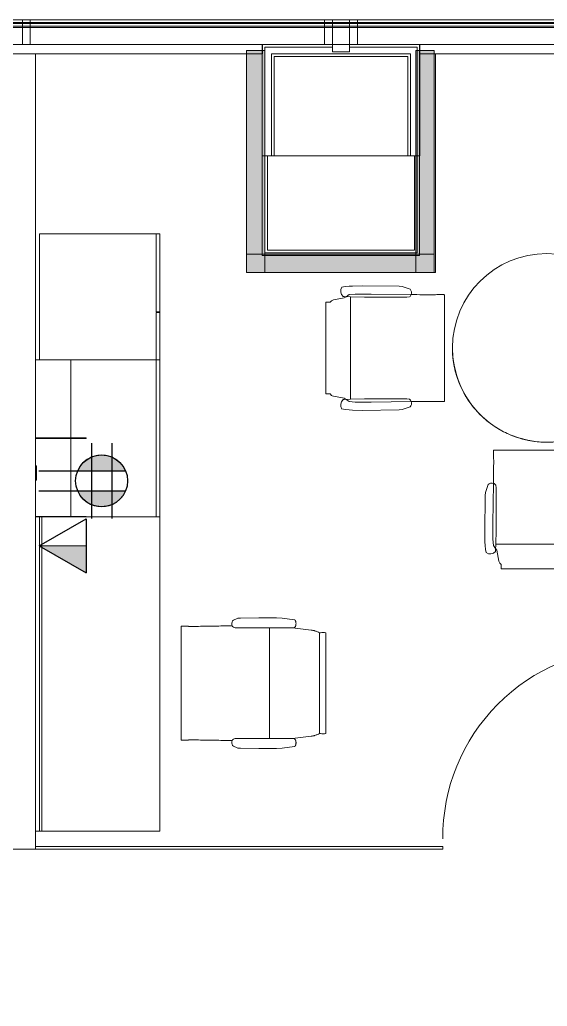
# Model space of a CAD drawing. Header units: inches. Extents: x 4757 to 6765, y 9919 to 10946.
# Drawn here: x 5719.2 to 5819.7, y 10758 to 10946.3 of the extents above; entities that cross this region are included whole.
import ezdxf

# ---------------------------------------------------------------- set-up
doc = ezdxf.new("R2010")
doc.units = ezdxf.units.IN
doc.header["$MEASUREMENT"] = 0
for name, color, linetype, lineweight in [('A-ANNO-NOTE', 7, 'Continuous', 9), ('A-DOOR', 31, 'Continuous', 13), ('A-WALL', 113, 'Continuous', 13), ('A-WALL-PATT', 111, 'Continuous', 13), ('Bb-cor', 7, 'Continuous', 9), ('Bb-mullion', 7, 'Continuous', 9), ('E-ELEC-FIXT', 91, 'Continuous', 9), ('I-FURN', 30, 'Continuous', 9), ('I-FURN-PNLS', 30, 'Continuous', 9), ('I-WALL', 2, 'Continuous', 9), ('Propidex Polylines', 7, 'Continuous', 9), ('Rosslyn Plaza North_1777 North Kent St _W632_-09_dwg', 8, 'Continuous', 9)]:
    doc.layers.add(name, color=color, linetype=linetype, lineweight=lineweight)

# ---------------------------------------------------------------- blocks, each defined once
blk = doc.blocks.new('Door - Glass Single - Patch - Short Handle-7125741-Level XX  POWER _ SIGNAL')
at = {"layer": 'A-DOOR', "lineweight": 20}
for p, q in [((17, 38), (17, 2)), ((18, 38), (17, 38)), ((18, 2), (18, 38)), ((17, 2), (18, 2))]:
    blk.add_line(p, q, dxfattribs=at)
at = {"layer": 'A-DOOR', "lineweight": 9}
blk.add_arc((18, 2), 36, 90, 180.5, dxfattribs=at)
blk = doc.blocks.new('F - EXECUTIVE DESK 4 - F - EXECUTIVE DESK 4-V24-Level XX  POWER _ SIGNAL')
at = {"layer": 'I-FURN'}
for p, q in [((-58, -77.06), (-58, -86)), ((-57.94, -77.06), (-58, -77.06)), ((-58, -77.06), (-57.94, -77.06)), ((-58, -86), (-58, -77.06)), ((-57.94, -86.56), (-57.94, -77.06)), ((-57.94, -77.06), (-57.94, -86.56)), ((-43, -77.06), (-43.06, -77.06)), ((-43.06, -77.06), (-43.06, -86.56)), ((-43.06, -86.56), (-43.06, -77.06)), ((-43.06, -77.06), (-43, -77.06)), ((-43, -77.06), (-43, -86.56)), ((-42.94, -77.06), (-43, -77.06)), ((-43, -77.06), (-42.94, -77.06)), ((-43, -86.56), (-43, -77.06)), ((-43, -86.56), (-43, -77.06)), ((-43, -77.06), (-43, -86.56)), ((-42.94, -86.56), (-42.94, -77.06)), ((-42.94, -77.06), (-42.94, -86.56)), ((-28, -77.06), (-28.06, -77.06)), ((-28.06, -77.06), (-28.06, -86.56)), ((-28.06, -86.56), (-28.06, -77.06)), ((-28.06, -77.06), (-28, -77.06)), ((-28, -86.56), (-28, -77.06)), ((-28, -77.06), (-28, -86.56)), ((-58, -86), (-58, -86.56)), ((-58, -86.56), (-58, -86))]:
    blk.add_line(p, q, dxfattribs=at)
for centre, radius, start, end in [((-57.5, -86.56), 0.5, 180, 201.6184), ((-57.5, -86.56), 0.5, 180, 201.6184), ((-57.5, -86.56), 0.438, 180, 204.8634), ((-57.5, -86.56), 0.438, 180, 204.8634), ((-43.5, -86.56), 0.438, 335.1366, 0), ((-43.5, -86.56), 0.438, 335.1366, 0), ((-43.5, -86.56), 0.5, 338.3816, 0), ((-43.5, -86.56), 0.5, 338.3816, 0), ((-42.5, -86.56), 0.5, 180, 201.6184), ((-42.5, -86.56), 0.5, 180, 201.6184), ((-42.5, -86.56), 0.437, 180, 204.8634), ((-42.5, -86.56), 0.438, 180, 204.8634), ((-28.5, -86.56), 0.438, 335.1366, 0), ((-28.5, -86.56), 0.438, 335.1366, 0), ((-28.5, -86.56), 0.5, 338.3816, 0), ((-28.5, -86.56), 0.5, 338.3816, 0)]:
    blk.add_arc(centre, radius, start, end, dxfattribs=at)
at = {"layer": 'I-FURN-PNLS'}
for p, q in [((-82, -63), (-58, -63)), ((-82, -86), (-82, -63)), ((-82, -63), (-67.12, -63)), ((-82, -63.75), (-82, -63)), ((-82, -63), (-67.12, -63)), ((-82, -63.75), (-82, -63)), ((-82, -63), (-67.12, -63)), ((-82, -63.75), (-82, -63)), ((-67.12, -63.75), (-82, -63.75)), ((-67.12, -63.75), (-82, -63.75)), ((-67.12, -63.75), (-82, -63.75)), ((-67.12, -63), (-67.12, -63.75)), ((-67.12, -63), (-67.12, -63.75)), ((-67.12, -63), (-67.12, -63.75)), ((-67, -63), (-58, -63)), ((-67, -63.75), (-67, -63)), ((-58, -63.75), (-67, -63.75)), ((-58, -63), (-58, -86)), ((-58, -63), (-58, -63.75)), ((-58, -63), (-28, -63)), ((-58, -63.75), (-58, -63)), ((-58, -63), (-28, -63)), ((-58, -63.75), (-58, -63)), ((-58, -63), (-28, -63)), ((-58, -63.75), (-58, -63)), ((-58, -63), (32, -63)), ((-58, -77.06), (-58, -63)), ((-58, -77.06), (-58, -63.75)), ((-28, -63.75), (-58, -63.75)), ((-28, -63.75), (-58, -63.75)), ((-28, -63), (-28, -63.75)), ((-28, -63), (-28, -63.75)), ((-28, -63), (-28, -63.75)), ((-28, -63.75), (-28, -77.06)), ((32, -63), (32, -85.53)), ((-58, -77.06), (-57.94, -77.06)), ((-58, -86), (-58, -77.06)), ((-58, -80), (-58, -77.06)), ((-58, -86), (-58, -77.06)), ((-57.94, -77.06), (-57.94, -86.75)), ((-43.06, -77.06), (-43, -77.06)), ((-43.06, -86.75), (-43.06, -77.06)), ((-43, -77.06), (-42.94, -77.06)), ((-43, -86.75), (-43, -77.06)), ((-43, -77.06), (-43, -86.75)), ((-42.94, -77.06), (-42.94, -86.75)), ((-28.06, -77.06), (-28, -77.06)), ((-28.06, -86.75), (-28.06, -77.06)), ((-28, -77.06), (-28, -86.75)), ((-28, -77.06), (-28, -80)), ((-43.06, -80), (-57.94, -80)), ((-28.06, -80), (-42.94, -80)), ((-58, -86), (-82, -86)), ((-58, -86.75), (-58, -86)), ((-58, -86.56), (-58, -86)), ((-58, -86.75), (-58, -86.56)), ((-28, -85.53), (32, -85.53)), ((-28, -86), (-28, -85.53)), ((32, -86), (-28, -86)), ((32, -85.53), (32, -86)), ((32, -85.53), (32, -86)), ((32, -86), (32, -86.75))]:
    blk.add_line(p, q, dxfattribs=at)
blk = doc.blocks.new('F - CONF TABLE _ROUND-4 CHAIRS_ - Lam 30Dia Single-Column Base-V32-Level XX  POWER _ SIGNAL')
at = {"layer": 'I-FURN'}
for p, q in [((-27.3, 35.86), (-26.9, 37.93)), ((-26.9, 37.93), (-26.82, 38.17)), ((-26.82, 38.17), (-26.75, 38.31)), ((-26.75, 38.31), (-26.49, 38.57)), ((-26.44, 39.41), (-9.01, 39.41)), ((-8.95, 38.57), (-8.7, 38.31)), ((-8.7, 38.31), (-8.54, 37.93)), ((-8.54, 37.93), (-8.14, 35.86)), ((-29.46, 35.7), (-29.35, 36.31)), ((-27.57, 36.09), (-27.55, 35.86)), ((-27.55, 35.86), (-27.48, 34.7)), ((-27.53, 35.53), (-27.3, 35.86)), ((-8.14, 35.86), (-7.91, 35.53)), ((-7.96, 34.7), (-7.89, 35.86)), ((-7.89, 35.86), (-7.88, 36.09)), ((-6.1, 36.31), (-5.99, 35.7)), ((-29.6, 32.42), (-29.56, 34.28)), ((-29.56, 34.28), (-29.52, 34.93)), ((-29.52, 34.93), (-29.46, 35.7)), ((-28.03, 33.77), (-27.93, 34.93)), ((-27.93, 34.93), (-27.53, 35.53)), ((-27.48, 34.7), (-27.44, 32.02)), ((-7.96, 34.7), (-27.48, 34.7)), ((-8, 32.02), (-7.96, 34.7)), ((-7.91, 35.53), (-7.51, 34.93)), ((-7.51, 34.93), (-7.41, 33.77)), ((-5.99, 35.7), (-5.92, 34.93)), ((-5.92, 34.93), (-5.89, 34.28)), ((-5.89, 34.28), (-5.84, 32.42)), ((-29.51, 25.42), (-29.6, 32.42)), ((-28.03, 30.77), (-28.03, 33.77)), ((-27.44, 32.02), (-27.44, 23.93)), ((-8, 23.93), (-8, 32.02)), ((-7.41, 33.77), (-7.41, 30.77)), ((-5.84, 32.42), (-5.93, 25.42)), ((-27.93, 23.1), (-28.03, 30.77)), ((-7.41, 30.77), (-7.52, 23.1)), ((-29.45, 24.83), (-29.51, 25.42)), ((-28.96, 23.33), (-29.45, 24.83)), ((-6, 24.83), (-6.49, 23.33)), ((-5.93, 25.42), (-6, 24.83)), ((-27.44, 23.93), (-27.49, 23.43)), ((-7.95, 23.43), (-8, 23.93)), ((-7.55, 16.78), (-27.89, 16.78)), ((8.17, 7.49), (15.83, 7.6)), ((8.39, 8.52), (9.89, 9.01)), ((9.89, 9.01), (10.49, 9.07)), ((10.49, 9.07), (17.49, 9.17)), ((15.83, 7.6), (18.83, 7.6)), ((17.49, 9.17), (19.35, 9.12)), ((18.83, 7.6), (20, 7.49)), ((19.35, 9.12), (19.99, 9.09)), ((19.99, 9.09), (20.76, 9.02)), ((20.76, 9.02), (21.37, 8.91)), ((1.84, -12.89), (1.84, 7.45)), ((8.99, 7), (8.5, 7.06)), ((17.08, 7), (8.99, 7)), ((19.76, 7.04), (17.08, 7)), ((20.93, 7.11), (19.76, 7.04)), ((19.76, -12.48), (19.76, 7.04)), ((20, 7.49), (20.59, 7.09)), ((20.59, 7.09), (20.93, 6.86)), ((21.15, 7.13), (20.93, 7.11)), ((20.93, 6.86), (22.99, 6.46)), ((22.99, 6.46), (23.23, 6.38)), ((23.23, 6.38), (23.37, 6.31)), ((23.37, 6.31), (23.63, 6.05)), ((24.48, 6), (24.48, -11.43)), ((15.83, -13.03), (8.17, -12.92)), ((8.5, -12.49), (8.99, -12.43)), ((8.99, -12.43), (17.08, -12.43)), ((18.83, -13.03), (15.83, -13.03)), ((17.08, -12.43), (19.76, -12.48)), ((20, -12.93), (18.83, -13.03)), ((19.76, -12.48), (20.93, -12.54)), ((20.59, -12.52), (20, -12.93)), ((20.93, -12.29), (20.59, -12.52)), ((22.99, -11.89), (20.93, -12.29)), ((20.93, -12.54), (21.15, -12.56)), ((23.37, -11.74), (22.99, -11.89)), ((23.63, -11.49), (23.37, -11.74)), ((9.89, -14.44), (8.39, -13.95)), ((10.49, -14.5), (9.89, -14.44)), ((17.49, -14.6), (10.49, -14.5)), ((19.35, -14.55), (17.49, -14.6)), ((19.99, -14.52), (19.35, -14.55)), ((20.76, -14.45), (19.99, -14.52)), ((21.37, -14.34), (20.76, -14.45))]:
    blk.add_line(p, q, dxfattribs=at)
for centre, radius, start, end in [((-28.58, 35.24), 1.32, 40.065, 125.935), ((-6.87, 35.24), 1.32, 54.065, 139.935), ((-28.24, 24.18), 1.12, 229.743, 286.0891), ((-28.15, 23.85), 0.781, 286.8466, 327.6782), ((-7.29, 23.85), 0.781, 212.3218, 253.1534), ((-7.21, 24.18), 1.12, 253.9109, 310.257), ((-17.69, -2.75), 18, 0, 180), ((-17.69, -2.75), 18, 360, 180), ((-17.69, -2.75), 18, 85.2632, 132.6316), ((-17.69, -2.75), 18, 66.3158, 85.2632), ((-17.69, -2.75), 18, 56.8421, 66.3158), ((-17.69, -2.75), 18, 28.4211, 56.8421), ((-17.69, -2.75), 18, 132.6316, 180), ((9.24, 7.8), 1.12, 139.743, 196.0891), ((20.31, 8.14), 1.32, 310.065, 35.935), ((-17.69, -2.75), 18, 0, 28.4211), ((8.91, 7.72), 0.781, 196.8466, 237.6782), ((-17.69, -2.75), 18, 180, 0), ((-17.69, -2.75), 18, 180, 360), ((-17.69, -2.75), 18, 180, 0), ((9.24, -13.23), 1.12, 163.9109, 220.257), ((8.91, -13.15), 0.781, 122.3218, 163.1534), ((20.31, -13.57), 1.32, 324.065, 49.935)]:
    blk.add_arc(centre, radius, start, end, dxfattribs=at)
for points, knots in [([(-26.49, 38.57), (-26.49, 38.62), (-26.49, 38.76), (-26.48, 38.94), (-26.48, 39.09), (-26.47, 39.19), (-26.46, 39.28), (-26.45, 39.34), (-26.45, 39.39), (-26.44, 39.41), (-26.44, 39.41)], [-1, -1, -1, -1, -0.888889, -0.666667, -0.555556, -0.444444, -0.333333, -0.222222, -0.111111, 0, 0, 0, 0]), ([(-9.01, 39.41), (-9, 39.41), (-9, 39.39), (-8.99, 39.34), (-8.98, 39.25), (-8.96, 39.03), (-8.95, 38.76), (-8.95, 38.57)], [-1, -1, -1, -1, -0.888889, -0.777778, -0.666667, -0.444444, 0, 0, 0, 0]), ([(-27.89, 16.78), (-27.9, 16.78), (-27.92, 16.85), (-27.94, 17.15), (-27.94, 17.48), (-27.94, 17.64), (-27.94, 17.72)], [-1, -1, -1, -1, -0.727273, -0.363636, -0.181818, 0, 0, 0, 0]), ([(-7.51, 17.72), (-7.51, 17.6), (-7.5, 17.39), (-7.51, 17.16), (-7.52, 17.02), (-7.52, 16.94), (-7.53, 16.87), (-7.54, 16.81), (-7.54, 16.78), (-7.55, 16.78), (-7.55, 16.78)], [-1, -1, -1, -1, -0.727273, -0.545455, -0.454545, -0.363636, -0.272727, -0.181818, -0.090909, 0, 0, 0, 0]), ([(1.84, 7.45), (1.84, 7.46), (1.91, 7.48), (2.21, 7.5), (2.54, 7.5), (2.7, 7.5), (2.78, 7.5)], [-1, -1, -1, -1, -0.727273, -0.363636, -0.181818, 0, 0, 0, 0]), ([(23.63, 6.05), (23.68, 6.05), (23.82, 6.05), (24, 6.05), (24.15, 6.04), (24.25, 6.03), (24.34, 6.03), (24.41, 6.02), (24.45, 6.01), (24.47, 6), (24.48, 6)], [-1, -1, -1, -1, -0.888889, -0.666667, -0.555556, -0.444444, -0.333333, -0.222222, -0.111111, 0, 0, 0, 0]), ([(2.78, -12.93), (2.66, -12.93), (2.45, -12.93), (2.22, -12.93), (2.08, -12.92), (2, -12.92), (1.93, -12.91), (1.88, -12.9), (1.84, -12.89), (1.84, -12.89), (1.84, -12.89)], [-1, -1, -1, -1, -0.727273, -0.545455, -0.454545, -0.363636, -0.272727, -0.181818, -0.090909, 0, 0, 0, 0]), ([(24.48, -11.43), (24.47, -11.43), (24.45, -11.44), (24.41, -11.45), (24.32, -11.46), (24.1, -11.48), (23.82, -11.48), (23.63, -11.49)], [-1, -1, -1, -1, -0.888889, -0.777778, -0.666667, -0.444444, 0, 0, 0, 0])]:
    blk.add_open_spline(points, degree=3, knots=knots, dxfattribs=at)
for points in [[(-27.89, 18.69), (-27.89, 19.43), (-27.9, 20.91), (-27.92, 22.37), (-27.93, 23.1)], [(-7.52, 23.1), (-7.53, 22.37), (-7.54, 20.91), (-7.55, 19.43), (-7.56, 18.69)], [(-27.94, 17.72), (-27.93, 17.88), (-27.91, 18.21), (-27.9, 18.53), (-27.89, 18.69)], [(-7.56, 18.69), (-7.55, 18.53), (-7.53, 18.21), (-7.52, 17.88), (-7.51, 17.72)], [(2.78, 7.5), (2.94, 7.49), (3.27, 7.48), (3.59, 7.46), (3.75, 7.45)], [(3.75, 7.45), (4.49, 7.45), (5.97, 7.46), (7.44, 7.48), (8.17, 7.49)], [(3.75, -12.88), (3.59, -12.89), (3.27, -12.91), (2.94, -12.92), (2.78, -12.93)], [(8.17, -12.92), (7.44, -12.91), (5.97, -12.9), (4.49, -12.89), (3.75, -12.88)]]:
    blk.add_open_spline(points, degree=3, dxfattribs=at)
blk = doc.blocks.new('PS - Power Device _Wall Base_ - Quad - Data Combo-5019240-Level XX  POWER _ SIGNAL')
at = {"layer": 'E-ELEC-FIXT'}
for p, q in [((5722.36, 10861.16), (5722.17, 10861.16)), ((5722.36, 10861.16), (5722.36, 10858.41)), ((5722.17, 10858.41), (5722.36, 10858.41))]:
    blk.add_line(p, q, dxfattribs=at)
blk = doc.blocks.new('HermanMiller_Collection_Eames_AluminumGroup_LoungeChairSwivel - Arms Swivel Base-9005303-Level XX  POWER _ SIGNAL')
at = {"layer": 'I-FURN'}
for p, q in [((-4.59, 12.38), (-6.94, 12.09)), ((-3.51, 12.46), (-4.59, 12.38)), ((-2.64, 12.49), (-3.51, 12.46)), ((-0.18, 12.49), (-2.64, 12.49)), ((3.32, 12.43), (-0.18, 12.49)), ((3.84, 12.38), (3.32, 12.43)), ((3.99, 12.34), (3.84, 12.38)), ((4.64, 12.01), (3.99, 12.34)), ((4.83, 11.89), (4.64, 12.01)), ((-12.96, 9.61), (-12.96, -9.61)), ((-11.95, 9.59), (-11.95, 9.63)), ((-11.76, 9.6), (-11.95, 9.59)), ((-11.76, 9.6), (-11.76, -9.6)), ((-6.61, 10.58), (-10.12, 10.12)), ((-6.94, 10.64), (-6.61, 10.58)), ((-6.61, 10.58), (4.33, 10.58)), ((-2.19, -10.58), (-2.19, 10.58)), ((13.22, 10.86), (13.22, 10.83)), ((14.64, -10.85), (14.64, 10.85)), ((-11.95, -9.63), (-11.95, -9.59)), ((-11.95, -9.59), (-11.76, -9.6)), ((-10.12, -10.12), (-6.61, -10.58)), ((-6.61, -10.58), (-6.94, -10.64)), ((-6.61, -10.58), (4.33, -10.58)), ((13.22, -10.83), (13.22, -10.86)), ((-6.94, -12.09), (-4.59, -12.38)), ((-4.59, -12.38), (-3.51, -12.46)), ((-3.51, -12.46), (-2.64, -12.49)), ((-2.64, -12.49), (-0.18, -12.49)), ((-0.18, -12.49), (3.32, -12.43)), ((3.32, -12.43), (3.84, -12.38)), ((3.84, -12.38), (3.99, -12.34)), ((3.99, -12.34), (4.64, -12.01)), ((4.64, -12.01), (4.83, -11.89))]:
    blk.add_line(p, q, dxfattribs=at)
at = {"layer": 'I-FURN', "flags": 128}
for points in [[(5.52, 10.95), (5.23, 10.95), (4.94, 10.96)], [(4.94, -10.96), (5.23, -10.95), (5.52, -10.95)]]:
    blk.add_lwpolyline(points, dxfattribs=at)
at = {"layer": 'I-FURN'}
for centre, radius, start, end in [((3.68, 11.28), 1.3, 345.8347, 28.1255), ((-12.38, 5.3), 4.35, 84.2936, 97.7064), ((4.33, 11.27), 0.69, 270, 332.7502), ((-12.38, -5.3), 4.35, 262.2936, 275.7064), ((4.33, -11.27), 0.69, 27.2498, 90), ((3.68, -11.28), 1.3, 331.8745, 14.1653)]:
    blk.add_arc(centre, radius, start, end, dxfattribs=at)
for points, knots in [([(-6.94, 12.09), (-6.95, 12.09), (-6.97, 12.09), (-6.99, 12.08), (-7, 12.08), (-7.02, 12.07), (-7.03, 12.06), (-7.05, 12.05), (-7.05, 12.04), (-7.06, 12.04), (-7.07, 12.03), (-7.08, 12.02), (-7.09, 12.01), (-7.1, 12), (-7.11, 11.98), (-7.12, 11.97), (-7.13, 11.96), (-7.14, 11.94), (-7.15, 11.92), (-7.16, 11.9), (-7.18, 11.85), (-7.21, 11.77), (-7.23, 11.66), (-7.25, 11.52), (-7.26, 11.37), (-7.25, 11.23), (-7.24, 11.11), (-7.22, 11.02), (-7.2, 10.95), (-7.18, 10.9), (-7.17, 10.87), (-7.16, 10.85), (-7.15, 10.83), (-7.14, 10.81), (-7.13, 10.8), (-7.12, 10.78), (-7.11, 10.77), (-7.11, 10.76), (-7.1, 10.74), (-7.09, 10.73), (-7.08, 10.72), (-7.07, 10.71), (-7.06, 10.7), (-7.05, 10.69), (-7.03, 10.68), (-7.02, 10.67), (-7, 10.66), (-6.99, 10.65), (-6.96, 10.65), (-6.95, 10.65), (-6.94, 10.64)], [0, 0, 0, 0, 0.020833, 0.03125, 0.041667, 0.052083, 0.0625, 0.072917, 0.078125, 0.083333, 0.088542, 0.09375, 0.104167, 0.114583, 0.125, 0.135417, 0.145833, 0.15625, 0.166667, 0.1875, 0.208333, 0.25, 0.333333, 0.416667, 0.5, 0.583333, 0.666667, 0.708333, 0.75, 0.78125, 0.796875, 0.8125, 0.828125, 0.835938, 0.84375, 0.859375, 0.867188, 0.875, 0.882812, 0.890625, 0.90625, 0.914062, 0.917969, 0.921875, 0.9375, 0.953125, 0.957031, 0.96875, 0.984375, 1, 1, 1, 1]), ([(13.34, 10.88), (13.32, 10.88), (13.29, 10.88), (13.27, 10.88), (13.25, 10.88), (13.23, 10.87), (13.22, 10.87), (13.22, 10.87), (13.22, 10.86)], [0, 0, 0, 0, 0.25, 0.375, 0.5, 0.625, 0.75, 1, 1, 1, 1]), ([(14.64, 10.85), (14.64, 10.85), (14.63, 10.86), (14.6, 10.87), (14.54, 10.87), (14.47, 10.88), (14.38, 10.89), (14.25, 10.89), (13.97, 10.9), (13.61, 10.9), (13.4, 10.89), (13.34, 10.88)], [0, 0, 0, 0, 0.071429, 0.142857, 0.214286, 0.285714, 0.357143, 0.428571, 0.571429, 0.857143, 1, 1, 1, 1]), ([(-6.94, -10.64), (-6.95, -10.65), (-6.97, -10.65), (-6.99, -10.65), (-7, -10.66), (-7.02, -10.67), (-7.03, -10.68), (-7.05, -10.69), (-7.05, -10.69), (-7.06, -10.7), (-7.07, -10.71), (-7.08, -10.72), (-7.08, -10.73), (-7.1, -10.74), (-7.11, -10.76), (-7.12, -10.77), (-7.13, -10.78), (-7.13, -10.8), (-7.15, -10.82), (-7.16, -10.85), (-7.18, -10.89), (-7.2, -10.95), (-7.22, -11.02), (-7.24, -11.11), (-7.26, -11.28), (-7.26, -11.47), (-7.23, -11.66), (-7.21, -11.77), (-7.18, -11.84), (-7.17, -11.87), (-7.16, -11.89), (-7.15, -11.91), (-7.14, -11.93), (-7.13, -11.94), (-7.12, -11.96), (-7.12, -11.97), (-7.11, -11.98), (-7.1, -12), (-7.09, -12.01), (-7.08, -12.02), (-7.07, -12.03), (-7.06, -12.04), (-7.05, -12.05), (-7.03, -12.06), (-7.02, -12.07), (-7, -12.08), (-6.99, -12.08), (-6.96, -12.09), (-6.95, -12.09), (-6.94, -12.09)], [0, 0, 0, 0, 0.020833, 0.03125, 0.041667, 0.052083, 0.0625, 0.072917, 0.078125, 0.083333, 0.088542, 0.09375, 0.104167, 0.114583, 0.125, 0.135417, 0.145833, 0.15625, 0.166667, 0.1875, 0.208333, 0.25, 0.291667, 0.333333, 0.416667, 0.583333, 0.666667, 0.75, 0.78125, 0.796875, 0.8125, 0.828125, 0.835938, 0.84375, 0.859375, 0.867188, 0.875, 0.882812, 0.890625, 0.90625, 0.914062, 0.917969, 0.921875, 0.9375, 0.953125, 0.957031, 0.96875, 0.984375, 1, 1, 1, 1]), ([(13.22, -10.86), (13.22, -10.87), (13.22, -10.87), (13.23, -10.87), (13.25, -10.88), (13.27, -10.88), (13.29, -10.88), (13.32, -10.88), (13.34, -10.88)], [0, 0, 0, 0, 0.25, 0.375, 0.5, 0.625, 0.75, 1, 1, 1, 1]), ([(13.34, -10.88), (13.4, -10.89), (13.54, -10.9), (13.87, -10.9), (14.27, -10.9), (14.52, -10.88), (14.62, -10.86), (14.64, -10.86), (14.64, -10.85)], [0, 0, 0, 0, 0.142857, 0.285714, 0.571429, 0.785714, 0.892857, 1, 1, 1, 1])]:
    blk.add_open_spline(points, degree=3, knots=knots, dxfattribs=at)
for points in [[(-10.83, 9.99), (-11.02, 9.92), (-11.37, 9.8), (-11.64, 9.67), (-11.76, 9.6)], [(-10.12, 10.12), (-10.2, 10.11), (-10.35, 10.09), (-10.55, 10.06), (-10.71, 10.02), (-10.79, 10), (-10.83, 9.99)], [(11.73, 10.84), (10.68, 10.85), (8.59, 10.89), (6.54, 10.92), (5.52, 10.95)], [(13.22, 10.83), (12.96, 10.83), (12.47, 10.83), (11.97, 10.84), (11.73, 10.84)], [(-11.76, -9.6), (-11.64, -9.67), (-11.37, -9.8), (-11.02, -9.92), (-10.83, -9.99)], [(-10.83, -9.99), (-10.79, -10), (-10.71, -10.02), (-10.55, -10.06), (-10.35, -10.09), (-10.2, -10.11), (-10.12, -10.12)], [(5.52, -10.95), (6.54, -10.92), (8.59, -10.89), (10.68, -10.85), (11.73, -10.84)], [(11.73, -10.84), (11.97, -10.84), (12.47, -10.83), (12.96, -10.83), (13.22, -10.83)]]:
    blk.add_open_spline(points, degree=3, dxfattribs=at)
blk = doc.blocks.new('Rosslyn Plaza North_1777 North Kent St _W632_-09_dwg-6954577-Level XX  POWER _ SIGNAL')
at = {"layer": 'Bb-cor'}
for p, q in [((6500.55, 10946.29), (5060.28, 10946.29)), ((6460.94, 10945.54), (5099.9, 10945.54)), ((6460.94, 10944.79), (5099.9, 10944.79))]:
    blk.add_line(p, q, dxfattribs=at)
at = {"layer": 'Bb-cor', "flags": 128}
for points in [[(6460.94, 10945.79), (5099.9, 10945.79), (5099.9, 10945.54), (5099.9, 10945.79)], [(5783.54, 10941.54), (6017.29, 10941.54)], [(6460.94, 10945.04), (5099.9, 10945.04), (5099.9, 10944.79), (5099.9, 10945.04)], [(5538.79, 10941.04), (5538.79, 10941.54), (5538.79, 10941.04), (5525.92, 10941.04), (5525.92, 10901.79), (5554.92, 10901.79), (5554.92, 10941.04), (5542.04, 10941.04), (5542.04, 10941.54), (5555.42, 10941.54), (5555.42, 10901.29), (5525.42, 10901.29), (5525.42, 10941.54), (5538.79, 10941.54), (5525.42, 10941.54), (5525.42, 10901.29), (5555.42, 10901.29), (5555.42, 10941.54), (5555.42, 10939.79), (5765.43, 10939.79)], [(5765.43, 10939.79), (5765.43, 10941.54), (5555.42, 10941.54), (5555.42, 10939.79), (5765.43, 10939.79), (5765.43, 10941.54), (5555.42, 10941.54), (5542.04, 10941.54), (5542.04, 10941.04)], [(5765.41, 10941.55), (5795.41, 10941.55), (5795.41, 10920.3), (5765.41, 10920.3), (5765.41, 10941.55)], [(6005.42, 10939.79), (5795.41, 10939.79), (5795.41, 10941.54), (5795.41, 10939.79), (6005.42, 10939.79), (6005.42, 10941.54), (5795.41, 10941.54), (6005.42, 10941.54)], [(5762.42, 10939.79), (5762.42, 10898.03), (5798.42, 10898.03), (5798.42, 10939.79)]]:
    blk.add_lwpolyline(points, dxfattribs=at)
for points in [[(5543.54, 10941.54), (5777.3, 10941.54), (5777.3, 10946.29), (5777.3, 10941.54)], [(5777.29, 10946.29), (5777.29, 10941.54), (5778.79, 10941.54), (5778.79, 10946.29)], [(5777.3, 10945.54), (5777.3, 10945.79)], [(5778.79, 10940.17), (5778.79, 10946.29), (5778.79, 10940.17), (5782.04, 10940.17)], [(5782.04, 10946.29), (5782.04, 10941.54), (5783.54, 10941.54), (5783.54, 10946.29), (5782.04, 10946.29), (5782.04, 10940.17)], [(5777.3, 10944.79), (5777.3, 10945.04)], [(5765.92, 10901.79), (5765.92, 10941.04), (5778.79, 10941.04), (5778.79, 10941.54), (5765.42, 10941.54), (5765.42, 10901.29), (5795.42, 10901.29), (5795.42, 10941.54), (5782.04, 10941.54), (5782.04, 10941.04), (5794.92, 10941.04), (5794.92, 10901.79)], [(5793.67, 10920.29), (5793.67, 10939.79), (5767.17, 10939.79), (5767.17, 10920.29), (5767.67, 10920.29), (5767.67, 10939.29), (5793.17, 10939.29), (5793.17, 10920.29)], [(5794.42, 10920.29), (5766.42, 10920.29), (5766.42, 10902.29), (5794.42, 10902.29)], [(5766.42, 10920.29), (5766.42, 10902.29), (5794.42, 10902.29), (5794.42, 10920.29)]]:
    blk.add_lwpolyline(points, close=True, dxfattribs=at)
at = {"layer": 'Bb-mullion', "flags": 128}
for points in [[(5721.17, 10941.54), (5721.17, 10946.29), (5719.67, 10946.29), (5719.67, 10941.54), (5721.17, 10941.54), (5721.17, 10946.29), (5719.67, 10946.29), (5719.67, 10941.54)], [(5777.29, 10946.29), (5777.29, 10941.54), (5778.79, 10941.54), (5778.79, 10946.29)], [(5783.54, 10941.54), (5783.54, 10946.29), (5782.04, 10946.29), (5782.04, 10941.54)]]:
    blk.add_lwpolyline(points, close=True, dxfattribs=at)
at = {"layer": 'Propidex Polylines', "flags": 128}
blk.add_lwpolyline([(6731.03, 9918.54), (6741.23, 9928.74), (6731.13, 9938.84), (6749.74, 9983.65), (6763.98, 9983.65), (6763.98, 10658.89), (6749.65, 10658.89), (6731.13, 10703.71), (6741.25, 10713.83), (6532.97, 10922.11), (6522.83, 10911.97), (6478.05, 10930.56), (6478.05, 10944.79), (5082.78, 10944.79), (5082.78, 10930.51), (5037.97, 10912), (5027.88, 10922.09), (4757.33, 10651.54)], dxfattribs=at)
blk.add_lwpolyline([(5765.42, 10920.29), (5795.45, 10920.29), (5795.45, 10941.54), (5765.42, 10941.54)], close=True, dxfattribs=at)

msp = doc.modelspace()

# ---------------------------------------------------------------- hatches: boundary and pattern name
at = {"layer": 'A-ANNO-NOTE'}
for points in [[(5730.58, 10860.9), (5734.72, 10863.24), (5733.56, 10863.09)], [(5739.06, 10860.79), (5734.72, 10863.24), (5730.58, 10860.9)], [(5730.58, 10860.9), (5733.56, 10863.09), (5731.91, 10862.32)], [(5731.91, 10862.32), (5733.56, 10863.09), (5732.35, 10862.6)], [(5739.06, 10860.79), (5737.66, 10862.32), (5734.72, 10863.24)], [(5737.66, 10862.32), (5735.63, 10863.17), (5734.85, 10863.24)], [(5737.66, 10862.32), (5737.22, 10862.6), (5735.63, 10863.17)], [(5737.22, 10862.6), (5736.39, 10862.97), (5735.63, 10863.17)], [(5737.22, 10862.6), (5736.99, 10862.72), (5736.39, 10862.97)], [(5739.35, 10860.21), (5730.58, 10860.9), (5730.22, 10860.21)], [(5730.58, 10860.9), (5731.91, 10862.32), (5731.6, 10862.08)], [(5730.58, 10860.9), (5731.6, 10862.08), (5730.96, 10861.43)], [(5739.35, 10860.21), (5739.06, 10860.79), (5730.58, 10860.9)], [(5739.06, 10860.79), (5737.97, 10862.08), (5737.66, 10862.32)], [(5738.61, 10861.43), (5738.35, 10861.72), (5737.97, 10862.08)], [(5739.06, 10860.79), (5738.61, 10861.43), (5737.97, 10862.08)], [(5730.27, 10856.25), (5739.35, 10856.37), (5730.22, 10856.37)], [(5738.99, 10855.68), (5739.35, 10856.37), (5730.27, 10856.25)], [(5730.58, 10855.68), (5738.99, 10855.68), (5730.27, 10856.25)], [(5731.13, 10854.95), (5738.99, 10855.68), (5730.58, 10855.68)], [(5738.07, 10854.59), (5738.99, 10855.68), (5731.13, 10854.95), (5733.89, 10854.81)], [(5734.72, 10853.34), (5738.07, 10854.59), (5731.13, 10854.95), (5731.45, 10854.81)], [(5738.07, 10854.59), (5738.61, 10855.15), (5738.99, 10855.68), (5738.25, 10854.81)], [(5732.46, 10853.92), (5731.29, 10854.81), (5731.7, 10854.42)], [(5733.94, 10853.41), (5731.32, 10854.81), (5732.46, 10853.92)], [(5734.72, 10853.34), (5731.4, 10854.81), (5733.94, 10853.41)], [(5733.94, 10853.41), (5732.46, 10853.92), (5733.56, 10853.49)], [(5734.85, 10853.34), (5738.07, 10854.59), (5734.72, 10853.34)], [(5734.85, 10853.34), (5737.1, 10853.92), (5738.07, 10854.59)], [(5734.85, 10853.34), (5736.01, 10853.49), (5737.1, 10853.92)], [(5734.85, 10853.34), (5735.63, 10853.41), (5736.01, 10853.49)], [(5736.01, 10853.49), (5736.39, 10853.61), (5737.1, 10853.92)], [(5737.1, 10853.92), (5737.44, 10854.11), (5737.87, 10854.42)], [(5731.81, 10840.72), (5731.81, 10845.87), (5722.88, 10845.87)]]:
    msp.add_hatch(color=256, dxfattribs=at).paths.add_polyline_path(points, flags=0)
at = {"layer": 'A-WALL-PATT', "lineweight": 9}
for points in [[(5765.92, 10898.03), (5765.92, 10940.42), (5762.42, 10940.42), (5762.42, 10898.03)], [(5798.17, 10901.53), (5798.17, 10940.42), (5794.67, 10940.42), (5794.67, 10901.53)], [(5798.17, 10898.03), (5798.17, 10901.53), (5765.92, 10901.53), (5765.92, 10898.03), (5794.67, 10898.03)]]:
    msp.add_hatch(color=7, dxfattribs=at).paths.add_polyline_path(points, flags=0)

# ---------------------------------------------------------------- linework, layer by layer
at = {"layer": 'A-ANNO-NOTE', "lineweight": 30}
for p, q in [((5732.87, 10865.46), (5732.87, 10851.12)), ((5736.7, 10865.46), (5736.7, 10851.12)), ((5722.82, 10860.21), (5739.35, 10860.21)), ((5722.82, 10856.37), (5739.35, 10856.37)), ((5722.88, 10845.87), (5731.81, 10851.03)), ((5731.81, 10851.03), (5731.81, 10840.72)), ((5722.88, 10845.87), (5731.81, 10840.72))]:
    msp.add_line(p, q, dxfattribs=at)
at = {"layer": 'A-ANNO-NOTE'}
for p, q in [((5730.22, 10860.21), (5739.35, 10860.21)), ((5739.35, 10856.37), (5730.22, 10856.37)), ((5722.88, 10845.87), (5731.81, 10840.72)), ((5731.81, 10845.87), (5722.88, 10845.87)), ((5731.81, 10840.72), (5731.81, 10845.87))]:
    msp.add_line(p, q, dxfattribs=at)
at = {"layer": 'A-ANNO-NOTE', "lineweight": 30}
msp.add_circle((5734.78, 10858.29), 4.95, dxfattribs=at)
at = {"layer": 'A-ANNO-NOTE'}
for start, end in [(22.7756, 157.2244), (202.7756, 337.2244)]:
    msp.add_arc((5734.78, 10858.29), 4.95, start, end, dxfattribs=at)
at = {"layer": 'A-WALL'}
for p, q in [((5762.42, 10940.42), (5762.42, 10901.53)), ((5765.92, 10901.53), (5765.92, 10940.42)), ((5765.92, 10898.03), (5794.67, 10898.03)), ((5722.17, 10788.54), (5722.17, 10788.04))]:
    msp.add_line(p, q, dxfattribs=at)
at = {"layer": 'A-WALL', "color": 55}
for p, q in [((5794.67, 10940.42), (5794.67, 10901.53)), ((5798.17, 10901.53), (5798.17, 10940.42)), ((5798.17, 10901.53), (5765.92, 10901.53)), ((5765.92, 10901.53), (5765.92, 10898.03))]:
    msp.add_line(p, q, dxfattribs=at)
at = {"layer": 'I-WALL', "lineweight": 13}
for p, q in [((5722.17, 10939.79), (5718.67, 10939.79)), ((5722.17, 10788.54), (5722.17, 10939.79)), ((5762.42, 10901.53), (5765.92, 10901.53)), ((5794.67, 10898.03), (5794.67, 10901.53)), ((5578.92, 10788.04), (5799.84, 10788.04)), ((5799.84, 10788.54), (5722.17, 10788.54)), ((5799.84, 10788.04), (5799.84, 10788.54))]:
    msp.add_line(p, q, dxfattribs=at)
at = {"layer": 'I-WALL', "color": 8, "lineweight": 20}
for p, q in [((5765.92, 10940.42), (5762.42, 10940.42)), ((5798.17, 10940.42), (5794.67, 10940.42)), ((5762.42, 10901.53), (5762.42, 10898.03)), ((5798.17, 10898.03), (5798.17, 10901.53)), ((5762.42, 10898.03), (5765.92, 10898.03)), ((5794.67, 10898.03), (5798.17, 10898.03))]:
    msp.add_line(p, q, dxfattribs=at)
at = {"layer": 'I-WALL'}
msp.add_line((5765.92, 10940.42), (5765.92, 10940.42), dxfattribs=at)

# ---------------------------------------------------------------- block references
at = {"layer": 'A-DOOR'}
msp.add_blockref('Door - Glass Single - Patch - Short Handle-7125741-Level XX  POWER _ SIGNAL', (5817.84, 10788.29), dxfattribs=at)
at = {"layer": 'E-ELEC-FIXT'}
msp.add_blockref('PS - Power Device _Wall Base_ - Quad - Data Combo-5019240-Level XX  POWER _ SIGNAL', (0, 0), dxfattribs=at)
at = {"layer": 'I-FURN'}
for name, p, rotation in [('F - EXECUTIVE DESK 4 - F - EXECUTIVE DESK 4-V24-Level XX  POWER _ SIGNAL', (5808.91, 10823.42), 269.9999999999993), ('F - CONF TABLE _ROUND-4 CHAIRS_ - Lam 30Dia Single-Column Base-V32-Level XX  POWER _ SIGNAL', (5801.98, 10880.92), 180), ('HermanMiller_Collection_Eames_AluminumGroup_LoungeChairSwivel - Arms Swivel Base-9005303-Level XX  POWER _ SIGNAL', (5764.59, 10819.69), 180)]:
    msp.add_blockref(name, p, dxfattribs=dict(at, rotation=rotation))
at = {"layer": 'Rosslyn Plaza North_1777 North Kent St _W632_-09_dwg', "color": 7}
msp.add_blockref('Rosslyn Plaza North_1777 North Kent St _W632_-09_dwg-6954577-Level XX  POWER _ SIGNAL', (0, 0), dxfattribs=at)

doc.saveas('drawing.dxf')
